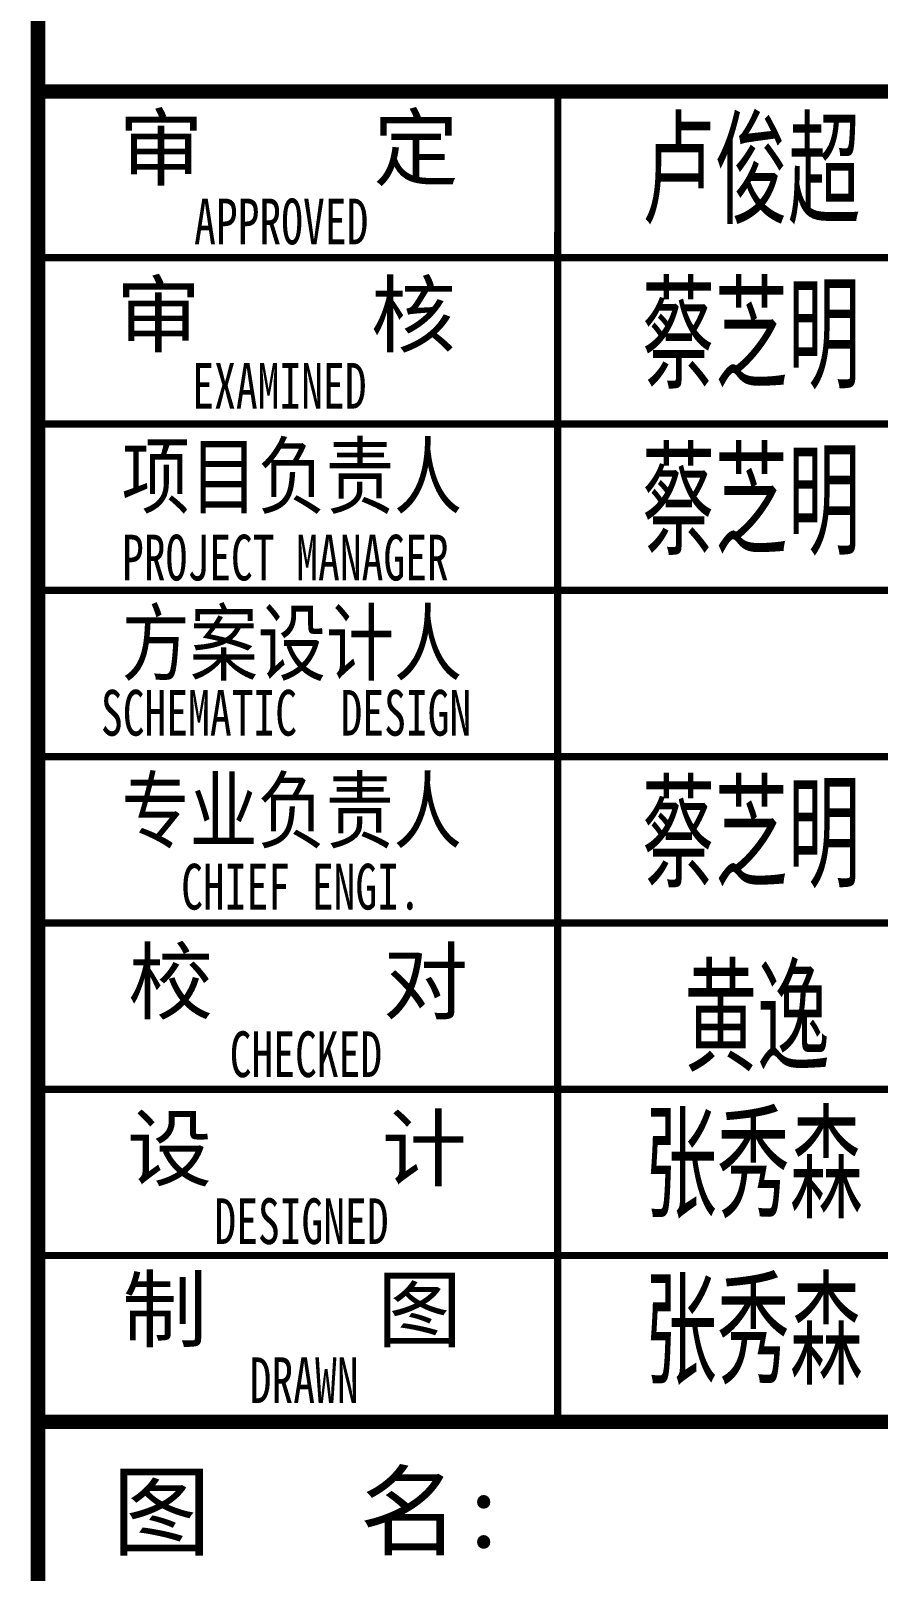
# Model space of a CAD drawing. Extents: x 1188826 to 1909461, y 608442 to 1651179.
# Drawn here: x 1806465 to 1807280, y 981830 to 983312 of the extents above; entities that cross this region are included whole.
import ezdxf
from ezdxf.enums import TextEntityAlignment as Align

# ---------------------------------------------------------------- set-up
doc = ezdxf.new("R2010")
doc.units = 0
doc.header["$LTSCALE"] = 1000
doc.header["$MEASUREMENT"] = 0
doc.layers.add('WALL', color=9, linetype='Continuous', lineweight=40)
doc.layers.add('图框', color=140, linetype='Continuous')
doc.layers.add('图签文字', color=147, linetype='Continuous')
doc.styles.add('建筑图签-1', font='simhei.ttf', dxfattribs={"width": 0.7})
doc.styles.add('建筑图签-2', font='TXT.shx', dxfattribs={"width": 0.5, "bigfont": 'HZTXT.shx'})

# ---------------------------------------------------------------- blocks, each defined once
blk = doc.blocks.new('1241241231')
at = {"layer": '图框'}
for points, const_width in [([(0, 0), (0, 57400)], 70), ([(7000, 13200.3), (0, 13200.3)], 70), ([(0, 13200.3), (7000, 13200.3)], 70), ([(2499.5, 6800.3), (2500, 13200.3)], 35), ([(0, 12400.3), (7000, 12400.3)], 35), ([(0, 11600.3), (7000, 11600.3)], 35), ([(0, 10800.3), (7000, 10800.3)], 35), ([(0, 10000.3), (7000, 10000.3)], 35), ([(0, 9200.3), (7000, 9200.3)], 35), ([(0, 8400.3), (7000, 8400.3)], 35), ([(0, 7600.3), (7000, 7600.3)], 35), ([(0, 6800.3), (7000, 6800.3)], 70)]:
    blk.add_lwpolyline(points, dxfattribs=dict(at, const_width=const_width))
at = {"layer": '图框', "style": '建筑图签-1', "width": 0.7}
for s, p in [('APPROVED ', (750.6, 12464.7)), ('EXAMINED  ', (742, 11674.2, -1799)), ('PROJECT MANAGER', (403.9, 10848, -1799)), ('SCHEMATIC  DESIGN', (302.6, 10101.4, -1799))]:
    blk.add_text(s, height=220, dxfattribs=at).set_placement(p)
for s, p in [('CHIEF ENGI.', (1264.5, 9374.8)), ('CHECKED  ', (1393, 8568.8)), ('DESIGNED ', (1319.6, 7765.5)), (' DRAWN   ', (1384.6, 7000.5))]:
    blk.add_text(s, height=220, dxfattribs=at).set_placement(p, align=Align.MIDDLE)
at = {"layer": '图签文字', "color": 7, "style": '建筑图签-1'}
for s, height, p in [('审    定', 300, (387.7, 12779.2)), ('审    核', 300, (374.6, 11976.9)), ('校    对', 300, (433.3, 8768.2)), ('设    计', 300, (427.9, 7966.5)), ('制    图', 300, (404.9, 7191.7)), ('图   名:', 350, (355.3, 6195.2))]:
    blk.add_text(s, height=height, dxfattribs=at).set_placement(p)
at = {"layer": '图签文字', "color": 1, "style": '建筑图签-2', "width": 0.7}
for s, p in [('卢俊超', (2906.2, 12561.9)), ('蔡芝明', (2906.2, 11770.9)), ('蔡芝明', (2906.2, 10970.9)), ('蔡芝明', (2906.2, 9370.9)), ('黄逸', (3108.2, 8486.2)), ('张秀森', (2916.3, 7780.4)), ('张秀森', (2916.3, 6980.4))]:
    blk.add_text(s, height=500, dxfattribs=at).set_placement(p)
at = {"layer": '图签文字', "color": 7, "style": '建筑图签-1', "width": 0.8}
for s, p in [('项目负责人', (402.5, 11200.7)), ('方案设计人', (402.5, 10398.1)), ('专业负责人', (401.2, 9591.6))]:
    blk.add_text(s, height=300, dxfattribs=at).set_placement(p)

msp = doc.modelspace()

# ---------------------------------------------------------------- block references
at = {"layer": 'WALL', "xscale": 0.2, "yscale": 0.2, "zscale": 0.2}
msp.add_blockref('1241241231', (1806472.3, 980613.6), dxfattribs=at)

doc.saveas('drawing.dxf')
